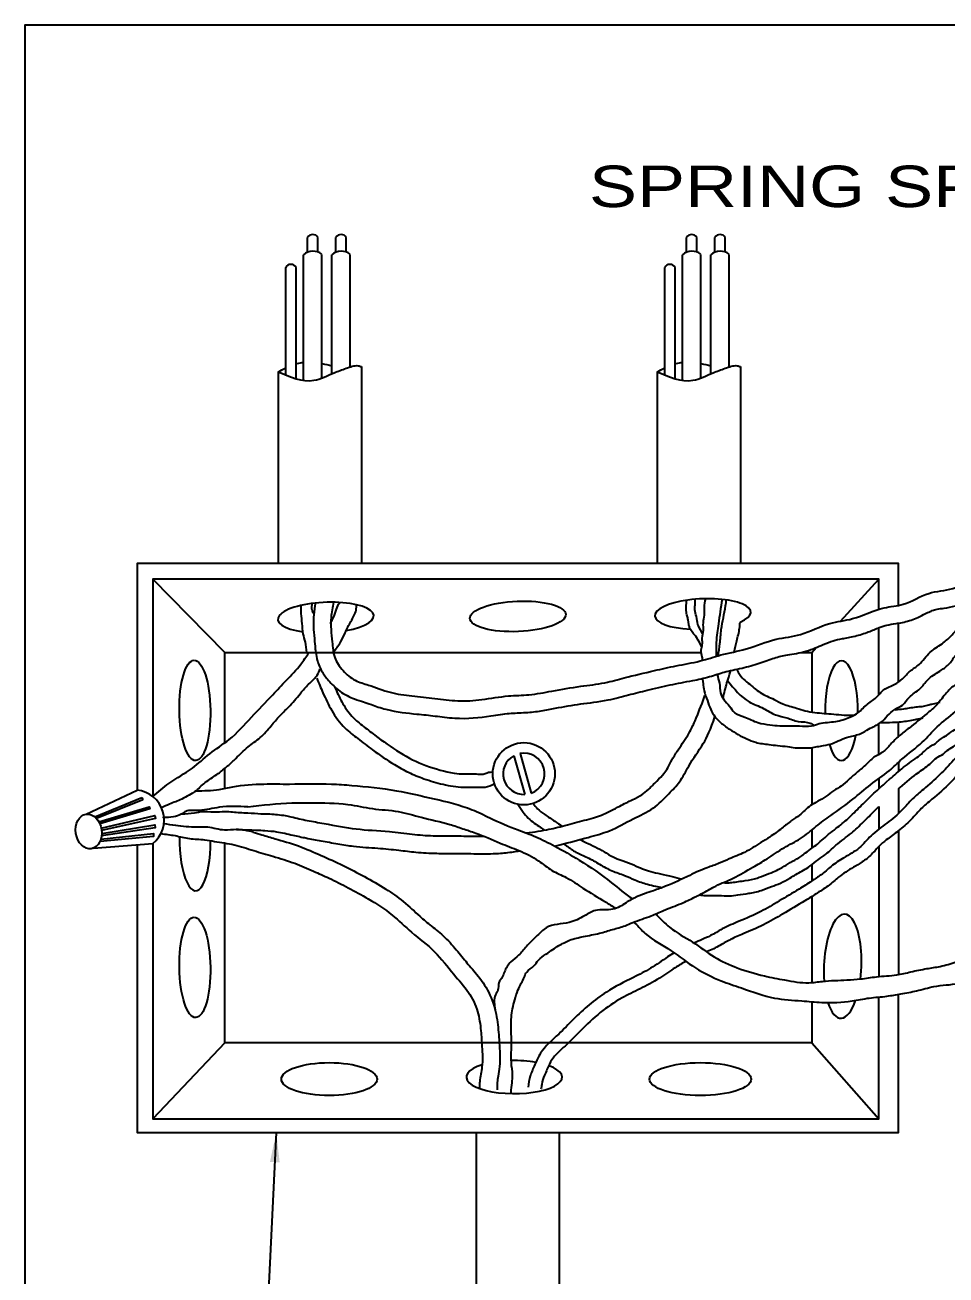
# Model space of a CAD drawing. Header units: millimetres. Extents: x -1414 to 2664, y 674 to 1517.
# Drawn here: x 1404.426 to 1405.982, y 792.761 to 794.871 of the extents above; entities that cross this region are included whole.
import ezdxf

# ---------------------------------------------------------------- set-up
doc = ezdxf.new("R2010")
doc.units = ezdxf.units.MM
doc.header["$LTSCALE"] = 0.01
doc.layers.add('02', color=2, linetype='CONTINUOUS')
doc.layers.add('2', color=2, linetype='CONTINUOUS')
doc.layers.add('1', color=1, linetype='CONTINUOUS', lineweight=5)
doc.layers.add('TEXTOSCHICOS', color=81, linetype='CONTINUOUS', lineweight=25)
doc.styles.add('r80-100', font='r80-100')
doc.dimstyles.get("Standard").update_dxf_attribs({"dimscale": 0.05, "dimtxt": 1.8, "dimasz": 1, "dimexe": 1, "dimexo": 1, "dimgap": 0.9, "dimtad": 0, "dimtoh": 1, "dimzin": 4, "dimdsep": 46, "dimcen": 0.09, "dimclrd": 2, "dimclre": 1, "dimclrt": 3, "dimadec": 0, "dimazin": 0, "dimtfac": 1, "dimtdec": 4, "dimtofl": 0, "dimtmove": 0, "dimatfit": 3, "dimfxl": 0.05, "dimtolj": 1, "dimtzin": 0, "dimarcsym": 0})

msp = doc.modelspace()

# ---------------------------------------------------------------- linework, layer by layer
at = {"layer": '02', "color": 3, "linetype": 'ByBlock'}
for p, q in [((1405.9016, 793.5109), (1405.9016, 793.2679)), ((1405.8685, 793.4844), (1405.8685, 793.2646)), ((1405.1885, 792.677), (1405.1885, 793.001)), ((1405.3291, 792.6685), (1405.3291, 793.001))]:
    msp.add_line(p, q, dxfattribs=at)
at = {"layer": '02'}
msp.add_lwpolyline([(1407.9652, 794.8712), (1404.4258, 794.8712), (1404.4258, 792.0551), (1407.9652, 792.0551)], close=True, dxfattribs=at)
at = {"layer": '02', "color": 3, "linetype": 'ByBlock'}
for points in [[(1405.9016, 793.8913), (1405.9016, 793.9619), (1404.6154, 793.9619), (1404.6154, 793.5793)], [(1405.8685, 793.8849), (1405.8685, 793.9354), (1404.6418, 793.9354), (1404.6418, 793.5685)], [(1404.6418, 793.4893), (1404.6418, 793.0242), (1405.8685, 793.0242), (1405.8685, 793.23)], [(1404.6154, 793.4872), (1404.6154, 793.001), (1405.9016, 793.001), (1405.9016, 793.2349)]]:
    msp.add_lwpolyline(points, dxfattribs=at)
at = {"layer": '2', "color": 1, "linetype": 'ByBlock'}
for p, q in [((1404.9031, 794.4875), (1404.9031, 794.5126)), ((1404.9206, 794.4878), (1404.9206, 794.5126)), ((1404.9511, 794.4875), (1404.9511, 794.5126)), ((1404.9686, 794.4878), (1404.9686, 794.5126)), ((1405.5434, 794.4875), (1405.5434, 794.5126)), ((1405.5609, 794.4878), (1405.5609, 794.5126)), ((1405.5914, 794.4875), (1405.5914, 794.5126)), ((1405.6089, 794.4878), (1405.6089, 794.5126)), ((1404.8663, 794.2804), (1404.8663, 794.462)), ((1404.8838, 794.274), (1404.8838, 794.462)), ((1405.5066, 794.2804), (1405.5066, 794.462)), ((1405.5241, 794.274), (1405.5241, 794.462))]:
    msp.add_line(p, q, dxfattribs=at)
at = {"layer": '2', "color": 7, "lineweight": -3}
for p, q in [((1404.8963, 794.2712), (1404.8963, 794.4832)), ((1404.9274, 794.2752), (1404.9274, 794.484)), ((1405.5366, 794.2712), (1405.5366, 794.4832)), ((1405.5677, 794.2752), (1405.5677, 794.484))]:
    msp.add_line(p, q, dxfattribs=at)
at = {"layer": '2', "color": 2, "linetype": 'ByBlock'}
for p, q in [((1404.9443, 794.2825), (1404.9443, 794.4832)), ((1404.9754, 794.294), (1404.9754, 794.484)), ((1405.5846, 794.2825), (1405.5846, 794.4832)), ((1405.6157, 794.294), (1405.6157, 794.484)), ((1404.9942, 794.2944), (1404.9942, 793.9619)), ((1405.6344, 794.2944), (1405.6344, 793.9619)), ((1404.8535, 794.2859), (1404.8535, 793.9619)), ((1405.4938, 794.2859), (1405.4938, 793.9619))]:
    msp.add_line(p, q, dxfattribs=at)
at = {"layer": '2', "color": 1, "lineweight": -3}
for p, q in [((1404.7637, 793.8119), (1404.6418, 793.9354)), ((1405.8035, 793.8646), (1405.8685, 793.9354)), ((1405.7551, 793.8119), (1405.763, 793.8205)), ((1404.544, 793.534), (1404.6232, 793.5668)), ((1404.625, 793.5627), (1404.5469, 793.5312)), ((1404.6232, 793.5668), (1404.625, 793.5627)), ((1404.7637, 793.1529), (1404.6418, 793.0242)), ((1405.7551, 793.1529), (1405.8685, 793.0242))]:
    msp.add_line(p, q, dxfattribs=at)
at = {"layer": '2', "color": 2, "lineweight": -3}
for p, q in [((1405.2514, 793.6375), (1405.27, 793.572)), ((1405.2621, 793.6413), (1405.2811, 793.5743)), ((1405.9016, 793.6264), (1405.9016, 793.6107)), ((1405.8685, 793.5988), (1405.8685, 793.5817)), ((1404.5291, 793.5387), (1404.6154, 793.5793)), ((1405.9016, 793.5814), (1405.9016, 793.54)), ((1405.8685, 793.5516), (1405.8685, 793.5137)), ((1404.5415, 793.4814), (1404.6418, 793.4893))]:
    msp.add_line(p, q, dxfattribs=at)
for points in [[(1405.8685, 793.7407), (1405.8685, 793.8536)], [(1405.9016, 793.7619), (1405.9016, 793.8613)], [(1405.8685, 793.6397), (1405.8685, 793.6914)], [(1405.9016, 793.6701), (1405.9016, 793.6953)]]:
    msp.add_lwpolyline(points, dxfattribs=at)
at = {"layer": '2', "color": 1, "lineweight": -3}
for points in [[(1404.7637, 793.6594), (1404.7637, 793.8119), (1405.5679, 793.8119)], [(1405.7366, 793.8119), (1405.7551, 793.8119), (1405.7551, 793.7112)], [(1405.7551, 793.651), (1405.7551, 793.5539)], [(1404.7637, 793.5824), (1404.7637, 793.6164)], [(1404.5507, 793.5258), (1404.6357, 793.5514), (1404.637, 793.5477), (1404.5524, 793.5224)], [(1404.5547, 793.5152), (1404.6451, 793.5366), (1404.6461, 793.5316), (1404.5553, 793.5114)], [(1404.5556, 793.5061), (1404.6454, 793.5209), (1404.6457, 793.5158), (1404.5553, 793.5023)], [(1405.7551, 793.5121), (1405.7551, 793.4813)], [(1404.5541, 793.4968), (1404.6427, 793.5064), (1404.6427, 793.5011), (1404.5526, 793.4927), (1404.5526, 793.4927), (1404.5526, 793.4927)], [(1405.7551, 793.2221), (1405.7551, 793.1529), (1404.7637, 793.1529), (1404.7637, 793.49)], [(1405.7551, 793.4535), (1405.7551, 793.426)], [(1405.7551, 793.3997), (1405.7551, 793.2545)]]:
    msp.add_lwpolyline(points, dxfattribs=at)
at = {"layer": '2', "color": 2, "lineweight": -3}
msp.add_circle((1405.2686, 793.607), 0.0525, dxfattribs=at)
at = {"layer": '2', "color": 1, "linetype": 'ByBlock'}
for centre in [(1404.9119, 794.5073), (1404.9599, 794.5073), (1405.5521, 794.5073), (1405.6001, 794.5073), (1404.875, 794.4568), (1405.5153, 794.4568)]:
    msp.add_arc(centre, 0.0102, 31.0164, 148.9836, dxfattribs=at)
at = {"layer": '2', "color": 7, "lineweight": -3}
for centre in [(1404.9123, 794.4651), (1405.5526, 794.4651)]:
    msp.add_arc(centre, 0.0242, 51.4499, 131.3282, dxfattribs=at)
at = {"layer": '2', "color": 2, "linetype": 'ByBlock'}
for centre in [(1404.9603, 794.4651), (1405.6006, 794.4651)]:
    msp.add_arc(centre, 0.0242, 51.4499, 131.3282, dxfattribs=at)
at = {"layer": '2', "color": 2, "lineweight": -3}
for centre, radius, start, end in [((1405.2686, 793.607), 0.035, 119.3181, 272.3236), ((1405.2686, 793.607), 0.035, 290.9196, 100.722), ((1404.6102, 793.5289), 0.0507, 308.5785, 84.1805)]:
    msp.add_arc(centre, radius, start, end, dxfattribs=at)
at = {"layer": '2', "color": 9, "lineweight": -3}
for centre, major_axis, ratio, start_param, end_param in [((1404.934, 793.8707), (0.081, 0.0033), 0.316528, 5.139866, 10.485897), ((1405.5709, 793.8767), (0.081, 0.0033), 0.316528, 5.590234, 10.720243), ((1405.8052, 793.7135), (0, 0.0843), 0.328878, 4.668979, 7.910114), ((1405.8052, 793.7135), (0, 0.0843), 0.328878, 2.311078, 4.198945), ((1404.7129, 793.4942), (-0.0013, 0.0847), 0.309973, 1.485298, 4.706181), ((1405.8072, 793.2821), (0.0035, 0.0879), 0.359958, 4.477625, 8.160985), ((1405.8072, 793.2821), (0.0035, 0.0879), 0.359958, 2.357878, 4.011145), ((1405.2523, 793.0948), (-0.0808, 0), 0.344828, 5.445267, 10.187934), ((1405.2523, 793.0948), (-0.0808, 0), 0.344828, 10.525547, 11.057726)]:
    msp.add_ellipse(centre, major_axis=major_axis, ratio=ratio, start_param=start_param, end_param=end_param, dxfattribs=at)
for centre, major_axis, ratio in [((1405.2585, 793.8727), (0.081, 0.0033), 0.316528), ((1404.7129, 793.7139), (-0.0013, 0.0847), 0.309973), ((1404.7129, 793.28), (-0.0013, 0.0847), 0.309973), ((1404.9398, 793.0914), (-0.0808, 0), 0.344828), ((1405.5669, 793.0914), (-0.0858, 0), 0.324811)]:
    msp.add_ellipse(centre, major_axis=major_axis, ratio=ratio, dxfattribs=at)
at = {"layer": '2', "color": 2, "lineweight": -3}
msp.add_ellipse((1404.5335, 793.5096), major_axis=(0.0044, -0.0291), ratio=0.743063, dxfattribs=at)
at = {"layer": '2', "color": 2, "linetype": 'ByBlock'}
for points, knots in [([(1404.8535, 794.2859), (1404.8738, 794.277), (1404.906, 794.2627), (1404.9435, 794.2831), (1404.9677, 794.2912), (1404.9843, 794.2975), (1404.9924, 794.2951), (1404.9942, 794.2944)], [0, 0, 0, 0, 0.0884825, 0.1408108, 0.1718142, 0.2015473, 0.2100701, 0.2100701, 0.2100701, 0.2100701]), ([(1404.8838, 794.2992), (1404.8845, 794.2994), (1404.8886, 794.3005), (1404.8928, 794.3012), (1404.8963, 794.3015)], [0.04707025, 0.04707025, 0.04707025, 0.04707025, 0.05017838, 0.06591355, 0.06591355, 0.06591355, 0.06591355]), ([(1405.4938, 794.2859), (1405.5141, 794.277), (1405.5463, 794.2627), (1405.5838, 794.2831), (1405.608, 794.2912), (1405.6246, 794.2975), (1405.6327, 794.2951), (1405.6344, 794.2944)], [0, 0, 0, 0, 0.0884825, 0.1408108, 0.1718142, 0.2015473, 0.2100701, 0.2100701, 0.2100701, 0.2100701]), ([(1405.5241, 794.2992), (1405.5248, 794.2994), (1405.5289, 794.3005), (1405.5331, 794.3012), (1405.5366, 794.3015)], [0.04707025, 0.04707025, 0.04707025, 0.04707025, 0.05017838, 0.06591355, 0.06591355, 0.06591355, 0.06591355])]:
    msp.add_open_spline(points, degree=3, knots=knots, dxfattribs=at)
for points in [[(1404.8535, 794.2859), (1404.8578, 794.2881), (1404.862, 794.2904), (1404.8663, 794.2924)], [(1404.9274, 794.2996), (1404.933, 794.2986), (1404.9386, 794.2972), (1404.9443, 794.2958)], [(1405.4938, 794.2859), (1405.4981, 794.2881), (1405.5023, 794.2904), (1405.5066, 794.2924)], [(1405.5677, 794.2996), (1405.5733, 794.2986), (1405.5789, 794.2972), (1405.5846, 794.2958)]]:
    msp.add_open_spline(points, degree=3, dxfattribs=at)
at = {"layer": '2', "color": 7, "lineweight": -3}
for points, knots in [([(1404.947, 793.8965), (1404.9453, 793.888), (1404.9423, 793.8727), (1404.9425, 793.8502), (1404.9455, 793.828), (1404.9465, 793.8028), (1404.9624, 793.7805), (1404.9822, 793.7635), (1405.0111, 793.7558), (1405.0418, 793.743), (1405.0801, 793.738), (1405.1182, 793.7347), (1405.1575, 793.7288), (1405.1993, 793.7315), (1405.2389, 793.7393), (1405.2788, 793.7394), (1405.3193, 793.7473), (1405.362, 793.7548), (1405.4033, 793.7592), (1405.4442, 793.7709), (1405.4844, 793.7799), (1405.5271, 793.7901), (1405.5652, 793.7957), (1405.6035, 793.8094), (1405.6477, 793.8166), (1405.6905, 793.8357), (1405.7404, 793.8399), (1405.7802, 793.8627), (1405.8303, 793.8671), (1405.8688, 793.8886), (1405.915, 793.8909), (1405.9496, 793.9155), (1405.9908, 793.9159), (1406.0221, 793.9331), (1406.0521, 793.9432), (1406.0783, 793.9565), (1406.1045, 793.9631), (1406.1241, 793.9787), (1406.1482, 793.9808), (1406.1705, 793.9958), (1406.1863, 794.0056), (1406.1963, 794.0117)], [0, 0, 0, 0, 0.026185, 0.04654, 0.066997, 0.09377, 0.120321, 0.14641, 0.170265, 0.208935, 0.246131, 0.285074, 0.324017, 0.364835, 0.410094, 0.444806, 0.484014, 0.533608, 0.574831, 0.608446, 0.660849, 0.698432, 0.740005, 0.776121, 0.820121, 0.873619, 0.915192, 0.96805, 1.007626, 1.063701, 1.096882, 1.143443, 1.185016, 1.216057, 1.248982, 1.280023, 1.303878, 1.32941, 1.352649, 1.373629, 1.408777, 1.408777, 1.408777, 1.408777]), ([(1404.9166, 793.8952), (1404.9155, 793.889), (1404.9143, 793.8823), (1404.9127, 793.8654), (1404.9129, 793.8554), (1404.9142, 793.8385), (1404.9151, 793.8321), (1404.9162, 793.8196), (1404.9166, 793.8113), (1404.9205, 793.7946), (1404.9235, 793.7871), (1404.9304, 793.7747), (1404.9344, 793.7694), (1404.9441, 793.7581), (1404.9501, 793.7521), (1404.965, 793.7409), (1404.9746, 793.7361), (1404.9883, 793.7312), (1404.9933, 793.7298), (1405.0017, 793.7271), (1405.0062, 793.7255), (1405.0184, 793.7211), (1405.0265, 793.7182), (1405.0544, 793.7109), (1405.0719, 793.7094), (1405.0986, 793.7067), (1405.1086, 793.7058), (1405.1289, 793.7032), (1405.1399, 793.7017), (1405.1728, 793.6996), (1405.1942, 793.7018), (1405.2242, 793.7063), (1405.2345, 793.708), (1405.2522, 793.7096), (1405.2614, 793.7098), (1405.2805, 793.7109), (1405.2896, 793.712), (1405.3063, 793.7146), (1405.3142, 793.7162), (1405.3363, 793.7203), (1405.3506, 793.7228), (1405.379, 793.7269), (1405.3942, 793.7283), (1405.4232, 793.7342), (1405.4347, 793.7374), (1405.4556, 793.7429), (1405.4663, 793.7455), (1405.4899, 793.751), (1405.5031, 793.7541), (1405.5282, 793.7597), (1405.5401, 793.7618), (1405.563, 793.7661), (1405.573, 793.7684), (1405.5913, 793.7737), (1405.5995, 793.7764), (1405.6162, 793.7811), (1405.6261, 793.783), (1405.6467, 793.7877), (1405.6572, 793.7907), (1405.6755, 793.797), (1405.6838, 793.8), (1405.6992, 793.8048), (1405.7058, 793.8063), (1405.7235, 793.8093), (1405.734, 793.8108), (1405.7564, 793.8174), (1405.7659, 793.8216), (1405.7804, 793.8278), (1405.786, 793.83), (1405.7957, 793.833), (1405.8006, 793.8341), (1405.8131, 793.8363), (1405.8202, 793.8375), (1405.8359, 793.8413), (1405.8437, 793.8439), (1405.8571, 793.849), (1405.8631, 793.8516), (1405.8735, 793.8555), (1405.8779, 793.8569), (1405.8862, 793.859), (1405.891, 793.8597), (1405.9038, 793.8616), (1405.9118, 793.8629), (1405.9283, 793.8682), (1405.9352, 793.8715), (1405.9482, 793.8779), (1405.954, 793.8808), (1405.9614, 793.8835), (1405.9637, 793.8841), (1405.9704, 793.8855), (1405.9744, 793.8861), (1405.9845, 793.8876), (1405.9909, 793.8885), (1406.0048, 793.8922), (1406.0117, 793.8948), (1406.0229, 793.8998), (1406.0277, 793.9022), (1406.0371, 793.9065), (1406.0422, 793.9085), (1406.0541, 793.913), (1406.0609, 793.9156), (1406.0739, 793.9213), (1406.0796, 793.924), (1406.0889, 793.9279), (1406.0923, 793.9291), (1406.1017, 793.9321), (1406.1068, 793.9338), (1406.1172, 793.9382), (1406.1218, 793.9408), (1406.1287, 793.9449), (1406.1313, 793.9466), (1406.1357, 793.949), (1406.1361, 793.9492), (1406.1414, 793.9506), (1406.1458, 793.9514), (1406.1561, 793.9542), (1406.1616, 793.9562), (1406.1704, 793.9605), (1406.1741, 793.9628), (1406.1827, 793.9682), (1406.1867, 793.9709), (1406.1956, 793.9766), (1406.2001, 793.9794), (1406.2058, 793.9829), (1406.207, 793.9837), (1406.2082, 793.9844)], [0.047118, 0.047118, 0.047118, 0.047118, 0.166018, 0.166018, 0.326471, 0.326471, 0.463921, 0.463921, 0.601371, 0.601371, 0.696123, 0.696123, 0.790875, 0.790875, 0.923345, 0.923345, 1.055816, 1.055816, 1.157074, 1.157074, 1.258333, 1.258333, 1.417386, 1.417386, 1.745673, 1.745673, 1.959152, 1.959152, 2.172631, 2.172631, 2.544362, 2.544362, 2.768859, 2.768859, 2.964551, 2.964551, 3.122798, 3.122798, 3.281045, 3.281045, 3.584718, 3.584718, 3.888606, 3.888606, 4.116725, 4.116725, 4.344844, 4.344844, 4.614902, 4.614902, 4.88496, 4.88496, 5.062663, 5.062663, 5.240366, 5.240366, 5.460556, 5.460556, 5.644941, 5.644941, 5.829327, 5.829327, 6.017205, 6.017205, 6.205083, 6.205083, 6.392961, 6.392961, 6.533148, 6.533148, 6.668499, 6.668499, 6.803849, 6.803849, 6.936726, 6.936726, 7.069602, 7.069602, 7.187712, 7.187712, 7.313093, 7.313093, 7.438475, 7.438475, 7.563856, 7.563856, 7.714559, 7.714559, 7.805393, 7.805393, 7.896227, 7.896227, 8.006422, 8.006422, 8.113145, 8.113145, 8.219869, 8.219869, 8.351063, 8.351063, 8.482257, 8.482257, 8.613451, 8.613451, 8.721917, 8.721917, 8.811747, 8.811747, 8.882519, 8.882519, 8.953291, 8.953291, 9.041775, 9.041775, 9.130258, 9.130258, 9.196653, 9.196653, 9.263047, 9.263047, 9.37327, 9.37327, 9.483493, 9.483493, 9.511562, 9.511562, 9.511562, 9.511562]), ([(1405.5703, 793.7679), (1405.5706, 793.7653), (1405.5717, 793.7583), (1405.5727, 793.7454), (1405.5788, 793.7311), (1405.5848, 793.7116), (1405.598, 793.6946), (1405.6154, 793.6825), (1405.6302, 793.673), (1405.6451, 793.6656), (1405.6622, 793.6587), (1405.68, 793.6569), (1405.6979, 793.6544), (1405.7128, 793.6533), (1405.7274, 793.6502), (1405.7411, 793.6513), (1405.7536, 793.6501), (1405.7645, 793.6531), (1405.7764, 793.6546), (1405.7897, 793.6577), (1405.8033, 793.6642), (1405.8191, 793.6706), (1405.8368, 793.6728), (1405.853, 793.6845), (1405.8704, 793.6906), (1405.8826, 793.7051), (1405.8942, 793.7162), (1405.9102, 793.722), (1405.9196, 793.7391), (1405.9384, 793.7484), (1405.9511, 793.7682), (1405.9695, 793.7791), (1405.9872, 793.7905), (1405.9962, 793.8055), (1406.0067, 793.8178), (1406.0178, 793.829), (1406.0322, 793.8405), (1406.046, 793.8539), (1406.0614, 793.865), (1406.0759, 793.8751), (1406.0891, 793.8854), (1406.1029, 793.895), (1406.1151, 793.9038), (1406.1272, 793.9123), (1406.1405, 793.9188), (1406.1529, 793.9285), (1406.165, 793.937), (1406.1765, 793.9449), (1406.1863, 793.9505), (1406.2081, 793.9634), (1406.1835, 793.9475), (1406.1758, 793.9376), (1406.1655, 793.9294), (1406.1602, 793.9181), (1406.1517, 793.9068), (1406.1433, 793.8917), (1406.1266, 793.8848), (1406.12, 793.869), (1406.1054, 793.8598), (1406.092, 793.8467), (1406.0784, 793.8357), (1406.066, 793.8233), (1406.0564, 793.8115), (1406.046, 793.8007), (1406.0342, 793.7923), (1406.022, 793.7792), (1406.0092, 793.7645), (1405.9925, 793.7546), (1405.9785, 793.7398), (1405.9663, 793.722), (1405.9442, 793.7044), (1405.9243, 793.6874), (1405.9025, 793.6717), (1405.8884, 793.6574), (1405.8769, 793.643), (1405.86, 793.6363), (1405.8476, 793.6228), (1405.8325, 793.6103), (1405.8182, 793.598), (1405.8058, 793.5859), (1405.7916, 793.579), (1405.7748, 793.5641), (1405.7517, 793.5551), (1405.7378, 793.5384), (1405.7193, 793.5273), (1405.7035, 793.514), (1405.6863, 793.5013), (1405.6648, 793.4885), (1405.6432, 793.4738), (1405.6183, 793.4649), (1405.5979, 793.4549), (1405.5749, 793.4477), (1405.545, 793.4338), (1405.5154, 793.4193), (1405.4846, 793.4084), (1405.4614, 793.401), (1405.4397, 793.3886), (1405.4186, 793.374), (1405.3914, 793.3804), (1405.369, 793.3651), (1405.3423, 793.3525), (1405.3101, 793.3536), (1405.2899, 793.3318), (1405.2737, 793.3175), (1405.2612, 793.3003), (1405.2454, 793.2896), (1405.2363, 793.2761), (1405.2328, 793.2629), (1405.2244, 793.2542), (1405.2265, 793.2424), (1405.2169, 793.2291), (1405.2187, 793.2172), (1405.2201, 793.2081)], [0.918909, 0.918909, 0.918909, 0.918909, 0.972683, 1.061255, 1.1801, 1.287138, 1.475118, 1.600488, 1.718776, 1.830935, 1.938088, 2.090679, 2.191805, 2.305389, 2.394082, 2.494429, 2.582233, 2.646188, 2.722484, 2.825911, 2.921418, 3.028571, 3.171573, 3.272667, 3.429784, 3.536143, 3.651718, 3.752811, 3.868361, 4.028906, 4.162137, 4.332662, 4.458033, 4.583353, 4.681238, 4.787597, 4.903172, 5.05412, 5.17949, 5.287341, 5.412711, 5.520562, 5.628413, 5.718825, 5.819918, 5.927769, 6.03562, 6.126032, 6.199145, 6.302657, 6.430455, 6.519086, 6.607719, 6.680783, 6.771146, 6.896466, 7.021836, 7.112199, 7.227774, 7.36103, 7.494287, 7.582919, 7.71615, 7.804783, 7.885055, 8.009141, 8.168679, 8.27653, 8.400615, 8.578739, 8.711995, 8.970439, 9.113379, 9.255191, 9.379276, 9.480369, 9.613626, 9.746882, 9.880138, 9.995713, 10.096806, 10.197899, 10.400085, 10.583173, 10.691024, 10.833964, 11.004489, 11.122776, 11.342114, 11.533128, 11.656637, 11.80343, 12.022442, 12.325493, 12.472286, 12.68659, 12.81569, 12.983929, 13.185015, 13.325215, 13.516228, 13.786983, 13.920239, 14.097504, 14.230735, 14.34631, 14.481854, 14.54932, 14.622384, 14.710956, 14.766988, 14.941414, 14.941414, 14.941414, 14.941414]), ([(1405.5954, 793.7751), (1405.5954, 793.775), (1405.5959, 793.7699), (1405.6006, 793.7598), (1405.5992, 793.7445), (1405.6065, 793.7313), (1405.6162, 793.7217), (1405.6247, 793.7076), (1405.6441, 793.7029), (1405.6624, 793.6923), (1405.6831, 793.69), (1405.7009, 793.6874), (1405.7177, 793.6879), (1405.7355, 793.6883), (1405.7527, 793.6861), (1405.7721, 793.6941), (1405.7948, 793.6936), (1405.8156, 793.7008), (1405.8341, 793.709), (1405.8462, 793.7238), (1405.8642, 793.7342), (1405.8763, 793.7512), (1405.8946, 793.7565), (1405.9095, 793.7674), (1405.9206, 793.7813), (1405.9397, 793.792), (1405.9526, 793.813), (1405.9741, 793.8249), (1405.9912, 793.8401), (1406.0053, 793.8573), (1406.0274, 793.8683), (1406.0398, 793.8868), (1406.0578, 793.8961), (1406.0674, 793.9107), (1406.0783, 793.9203), (1406.0844, 793.9265), (1406.0862, 793.9283)], [0.859332, 0.859332, 0.859332, 0.859332, 0.860934, 0.964231, 1.077657, 1.161706, 1.259591, 1.357476, 1.480986, 1.644016, 1.784249, 1.897832, 2.010723, 2.123614, 2.261592, 2.3529, 2.542711, 2.713299, 2.797419, 2.948367, 3.091308, 3.215393, 3.355593, 3.463444, 3.587529, 3.7129, 3.899226, 4.069751, 4.203007, 4.362545, 4.515586, 4.692851, 4.800702, 4.916251, 5.040337, 5.093516, 5.093516, 5.093516, 5.093516]), ([(1405.5753, 793.9028), (1405.5743, 793.8978), (1405.5725, 793.8885), (1405.574, 793.8746), (1405.5704, 793.8619), (1405.5723, 793.8487), (1405.5685, 793.8366), (1405.5706, 793.8252), (1405.5663, 793.8149), (1405.5697, 793.8061), (1405.5699, 793.8003), (1405.5698, 793.7982)], [0, 0, 0, 0, 0.1035656, 0.191245, 0.2798167, 0.367496, 0.4560681, 0.5312215, 0.5950933, 0.6712866, 0.7131307, 0.7131307, 0.7131307, 0.7131307]), ([(1405.6035, 793.9012), (1405.6013, 793.8874), (1405.5982, 793.8688), (1405.5954, 793.8445), (1405.593, 793.8285), (1405.5937, 793.8152), (1405.5935, 793.8075), (1405.5935, 793.8054)], [0, 0, 0, 0, 0.2825824, 0.3835694, 0.4969954, 0.609726, 0.6534298, 0.6534298, 0.6534298, 0.6534298]), ([(1405.2469, 793.068), (1405.248, 793.0812), (1405.2512, 793.0967), (1405.2465, 793.1198), (1405.2477, 793.1413), (1405.2477, 793.1669), (1405.2461, 793.1899), (1405.2496, 793.2106), (1405.2529, 793.2259), (1405.2579, 793.2404), (1405.2638, 793.2528), (1405.2694, 793.2626), (1405.2731, 793.2749), (1405.2859, 793.2806), (1405.2931, 793.2941), (1405.3057, 793.3017), (1405.3168, 793.3101), (1405.3299, 793.3185), (1405.3467, 793.3273), (1405.3704, 793.3325), (1405.395, 793.3369), (1405.4181, 793.3442), (1405.4374, 793.3489), (1405.4583, 793.3588), (1405.4809, 793.3652), (1405.5074, 793.3779), (1405.5322, 793.3864), (1405.5545, 793.3973), (1405.574, 793.4067), (1405.5952, 793.4196), (1405.6246, 793.4306), (1405.6525, 793.4478), (1405.6817, 793.4639), (1405.7067, 793.4829), (1405.7374, 793.4963), (1405.7614, 793.518), (1405.7911, 793.5396), (1405.823, 793.5619), (1405.854, 793.5892), (1405.8838, 793.609), (1405.9106, 793.6357), (1405.9408, 793.6569), (1405.9666, 793.6884), (1405.9959, 793.7082), (1406.0207, 793.7374), (1406.0466, 793.764), (1406.0755, 793.7896), (1406.0951, 793.8156), (1406.1209, 793.8324), (1406.1362, 793.8558), (1406.1535, 793.8682), (1406.1603, 793.8766), (1406.1663, 793.8854)], [0, 0, 0, 0, 0.181479, 0.319524, 0.471038, 0.617818, 0.840355, 0.936114, 1.042944, 1.158263, 1.247245, 1.321378, 1.389188, 1.496937, 1.581284, 1.68935, 1.787969, 1.866852, 2.004645, 2.171395, 2.355513, 2.513113, 2.661606, 2.759335, 2.981293, 3.136286, 3.355487, 3.512421, 3.639614, 3.796607, 4.01513, 4.273617, 4.460586, 4.693258, 4.909642, 5.132426, 5.345687, 5.65754, 5.920281, 6.18473, 6.382674, 6.685438, 6.930036, 7.202464, 7.396894, 7.704674, 7.955981, 8.18067, 8.359054, 8.57388, 8.734849, 8.789316, 8.789316, 8.789316, 8.789316])]:
    msp.add_open_spline(points, degree=3, knots=knots, dxfattribs=at)
at = {"layer": '2', "color": 1, "lineweight": -3}
for points, knots in [([(1404.9021, 793.8119), (1404.9014, 793.8177), (1404.9003, 793.8284), (1404.895, 793.8442), (1404.8947, 793.8605), (1404.892, 793.8764), (1404.8924, 793.8866), (1404.8925, 793.8912)], [0, 0, 0, 0, 0.1192649, 0.216819, 0.3357016, 0.4487008, 0.5428831, 0.5428831, 0.5428831, 0.5428831]), ([(1404.9139, 793.8774), (1404.9125, 793.8793), (1404.9099, 793.8838), (1404.9106, 793.89), (1404.911, 793.8937), (1404.9111, 793.8945)], [0.0148899, 0.0148899, 0.0148899, 0.0148899, 0.060916, 0.1200614, 0.1356034, 0.1356034, 0.1356034, 0.1356034]), ([(1405.5689, 793.8219), (1405.5605, 793.8396), (1405.556, 793.8425), (1405.5505, 793.8493), (1405.5493, 793.8523), (1405.548, 793.856), (1405.5476, 793.8578), (1405.5466, 793.8625), (1405.5463, 793.8652), (1405.5457, 793.8694), (1405.5453, 793.8708), (1405.5439, 793.8759), (1405.5432, 793.8788), (1405.5424, 793.8875), (1405.543, 793.8916), (1405.5435, 793.8964), (1405.5436, 793.8979), (1405.5435, 793.8998)], [0, 0, 0, 0, 0.0346946, 0.0346946, 0.0586814, 0.0586814, 0.0826682, 0.0826682, 0.1306418, 0.1306418, 0.1863395, 0.1863395, 0.2294649, 0.2294649, 0.2921212, 0.2921212, 0.3402297, 0.3402297, 0.3402297, 0.3402297]), ([(1405.5706, 793.8438), (1405.5649, 793.8539), (1405.5613, 793.8603), (1405.5609, 793.8718), (1405.5565, 793.8836), (1405.5584, 793.8935), (1405.5583, 793.8995), (1405.5583, 793.9016)], [0.0025541, 0.0025541, 0.0025541, 0.0025541, 0.0580146, 0.1504315, 0.2301464, 0.3080782, 0.3509021, 0.3509021, 0.3509021, 0.3509021]), ([(1404.9186, 793.7683), (1404.9221, 793.76), (1404.9299, 793.7416), (1404.9437, 793.7122), (1404.9633, 793.6853), (1404.989, 793.6657), (1405.0163, 793.6446), (1405.0447, 793.6251), (1405.0737, 793.6087), (1405.1014, 793.5977), (1405.1322, 793.5883), (1405.1625, 793.5835), (1405.1863, 793.585), (1405.2043, 793.5832), (1405.2139, 793.5875), (1405.219, 793.5898)], [0, 0, 0, 0, 0.0270636, 0.0599908, 0.0973255, 0.1251931, 0.1565949, 0.2011344, 0.2282889, 0.2565703, 0.2900786, 0.3249159, 0.347527, 0.3618075, 0.3782886, 0.3782886, 0.3782886, 0.3782886]), ([(1405.6129, 793.7642), (1405.6238, 793.7505), (1405.6405, 793.7297), (1405.6728, 793.7188), (1405.6922, 793.7057), (1405.7132, 793.7022), (1405.7317, 793.6936), (1405.7488, 793.6951), (1405.7568, 793.6902), (1405.7589, 793.6889)], [0, 0, 0, 0, 0.0510149, 0.0776228, 0.1005198, 0.1200688, 0.1405522, 0.1611066, 0.1684303, 0.1684303, 0.1684303, 0.1684303]), ([(1405.6287, 793.7819), (1405.6313, 793.7773), (1405.6361, 793.7687), (1405.6512, 793.7577), (1405.6672, 793.7426), (1405.6887, 793.7343), (1405.7081, 793.7231), (1405.7265, 793.719), (1405.7442, 793.7129), (1405.7652, 793.7095), (1405.7872, 793.7083), (1405.8091, 793.7058), (1405.8203, 793.706), (1405.8257, 793.7062)], [0, 0, 0, 0, 0.0157677, 0.0292124, 0.0551779, 0.0812728, 0.097582, 0.1220389, 0.1372712, 0.1535845, 0.185818, 0.2033884, 0.2194392, 0.2194392, 0.2194392, 0.2194392]), ([(1404.9489, 793.7536), (1404.9528, 793.7448), (1404.9568, 793.7363), (1404.9661, 793.7196), (1404.9717, 793.7114), (1404.9829, 793.6989), (1404.9885, 793.6941), (1405.0021, 793.6835), (1405.0096, 793.6777), (1405.0307, 793.6617), (1405.0446, 793.6518), (1405.0735, 793.6339), (1405.0875, 793.6268), (1405.1189, 793.6153), (1405.1352, 793.6105), (1405.1566, 793.6072), (1405.1622, 793.6067), (1405.1734, 793.6065), (1405.18, 793.6068), (1405.1919, 793.6065), (1405.1957, 793.6063), (1405.2001, 793.6062), (1405.2003, 793.6063), (1405.2033, 793.6072), (1405.2057, 793.6081), (1405.2091, 793.6097), (1405.2095, 793.6098), (1405.2162, 793.61)], [0.17371, 0.17371, 0.17371, 0.17371, 0.376817, 0.376817, 0.608978, 0.608978, 0.793672, 0.793672, 0.978365, 0.978365, 1.342545, 1.342545, 1.706725, 1.706725, 2.070905, 2.070905, 2.206292, 2.206292, 2.341679, 2.341679, 2.41228, 2.41228, 2.482881, 2.482881, 2.553482, 2.553482, 2.561954, 2.561954, 2.561954, 2.561954]), ([(1405.8959, 793.7152), (1405.9008, 793.7157), (1405.9088, 793.7164), (1405.9206, 793.718), (1405.9307, 793.7204), (1405.9412, 793.7203), (1405.9501, 793.7225), (1405.9586, 793.7251), (1405.9659, 793.7262), (1405.9705, 793.7276), (1405.9721, 793.7281)], [0, 0, 0, 0, 0.01469603, 0.02416216, 0.03571691, 0.04577983, 0.05536323, 0.06299459, 0.07257799, 0.07745064, 0.07745064, 0.07745064, 0.07745064]), ([(1405.8714, 793.6934), (1405.8781, 793.6935), (1405.8897, 793.6937), (1405.9093, 793.6948), (1405.9243, 793.6975), (1405.9364, 793.6999), (1405.9406, 793.7009), (1405.9426, 793.7013)], [0, 0, 0, 0, 0.02004977, 0.0348592, 0.05887562, 0.06570155, 0.07187249, 0.07187249, 0.07187249, 0.07187249]), ([(1405.9016, 793.5814), (1405.9024, 793.5821), (1405.9137, 793.592), (1405.9316, 793.6074), (1405.954, 793.6219), (1405.9655, 793.6346), (1405.9763, 793.639), (1405.9844, 793.6474), (1405.9955, 793.6532), (1406.0066, 793.6624), (1406.0195, 793.668), (1406.0279, 793.6751), (1406.0358, 793.6793), (1406.0432, 793.6852), (1406.0523, 793.6908), (1406.0577, 793.6994), (1406.0651, 793.7041), (1406.0694, 793.7097), (1406.0744, 793.7134), (1406.0766, 793.7157), (1406.0778, 793.717)], [5.05774, 5.05774, 5.05774, 5.05774, 5.0806, 5.362258, 5.536069, 5.620974, 5.705793, 5.767709, 5.854452, 5.956332, 6.060536, 6.136201, 6.178611, 6.241171, 6.329189, 6.39109, 6.442766, 6.50446, 6.532857, 6.568845, 6.568845, 6.568845, 6.568845]), ([(1406.043, 793.6847), (1406.0404, 793.6812), (1406.0354, 793.6742), (1406.0266, 793.662), (1406.0115, 793.6486), (1405.9934, 793.6284), (1405.9709, 793.6042), (1405.9469, 793.5832), (1405.9243, 793.5649), (1405.9063, 793.5432), (1405.8822, 793.5233), (1405.8553, 793.5048), (1405.836, 793.4795), (1405.81, 793.4665), (1405.7884, 793.4517), (1405.7719, 793.4365), (1405.753, 793.4248), (1405.7297, 793.4095), (1405.7007, 793.393), (1405.668, 793.3728), (1405.635, 793.359), (1405.606, 793.3468), (1405.5819, 793.3318), (1405.5653, 793.3252), (1405.556, 793.3212)], [0, 0, 0, 0, 0.089027, 0.174729, 0.305011, 0.497676, 0.724316, 0.9768, 1.144188, 1.314206, 1.547093, 1.77795, 1.973388, 2.182345, 2.35794, 2.506086, 2.636095, 2.807255, 3.07318, 3.31372, 3.58633, 3.797916, 3.953978, 4.159967, 4.159967, 4.159967, 4.159967]), ([(1405.6053, 793.4232), (1405.6076, 793.4231), (1405.6096, 793.423), (1405.6146, 793.4229), (1405.6168, 793.423), (1405.6233, 793.4238), (1405.6274, 793.4244), (1405.6353, 793.4255), (1405.6391, 793.426), (1405.65, 793.4278), (1405.6567, 793.4291), (1405.6671, 793.4324), (1405.6723, 793.4346), (1405.6839, 793.4391), (1405.6888, 793.4408), (1405.6964, 793.4442), (1405.7004, 793.4463), (1405.7092, 793.4515), (1405.7139, 793.4543), (1405.7235, 793.4599), (1405.7291, 793.4629), (1405.7359, 793.4667), (1405.7376, 793.4679), (1405.7428, 793.4719), (1405.7461, 793.4747), (1405.7536, 793.4803), (1405.757, 793.4826), (1405.7634, 793.4872), (1405.7661, 793.4894), (1405.7728, 793.4953), (1405.7764, 793.4986), (1405.7886, 793.5092), (1405.7968, 793.5152), (1405.811, 793.5265), (1405.8173, 793.5322), (1405.8306, 793.5451), (1405.8373, 793.5521), (1405.8582, 793.5726), (1405.8724, 793.5854), (1405.8942, 793.6044), (1405.902, 793.6112), (1405.9185, 793.6245), (1405.9281, 793.6311), (1405.9376, 793.6381), (1405.9398, 793.6399), (1405.9435, 793.6434), (1405.9462, 793.6464), (1405.9531, 793.6519), (1405.9562, 793.6539), (1405.9604, 793.6563), (1405.962, 793.6571), (1405.964, 793.6583), (1405.9638, 793.6581), (1405.966, 793.6601), (1405.9676, 793.6616), (1405.9757, 793.6681), (1405.9802, 793.6702), (1405.9851, 793.6735), (1405.9886, 793.6763), (1405.9967, 793.6815), (1406.0001, 793.6834), (1406.0051, 793.686), (1406.007, 793.687), (1406.0094, 793.6886), (1406.0112, 793.69), (1406.0162, 793.6935), (1406.0195, 793.6955), (1406.0214, 793.6967)], [2.638089, 2.638089, 2.638089, 2.638089, 2.683553, 2.683553, 2.763888, 2.763888, 2.844222, 2.844222, 2.924557, 2.924557, 3.085226, 3.085226, 3.209126, 3.209126, 3.318791, 3.318791, 3.428456, 3.428456, 3.538121, 3.538121, 3.647787, 3.647787, 3.72804, 3.72804, 3.808293, 3.808293, 3.888546, 3.888546, 3.986963, 3.986963, 4.085379, 4.085379, 4.282212, 4.282212, 4.479046, 4.479046, 4.675879, 4.675879, 5.054014, 5.054014, 5.258107, 5.258107, 5.462201, 5.462201, 5.536292, 5.536292, 5.607818, 5.607818, 5.646185, 5.646185, 5.684551, 5.684551, 5.72976, 5.72976, 5.767705, 5.767705, 5.856725, 5.856725, 5.945744, 5.945744, 6.002782, 6.002782, 6.05982, 6.05982, 6.1146, 6.1146, 6.16052, 6.16052, 6.16052, 6.16052]), ([(1406.061, 793.6718), (1406.0564, 793.6654), (1406.0524, 793.6592), (1406.0418, 793.6463), (1406.037, 793.6417), (1406.0293, 793.6344), (1406.0261, 793.6313), (1406.0193, 793.6241), (1406.0159, 793.6203), (1406.0052, 793.6086), (1405.9978, 793.6005), (1405.9797, 793.5824), (1405.9689, 793.5729), (1405.9513, 793.5583), (1405.9452, 793.5533), (1405.935, 793.5432), (1405.9294, 793.5364), (1405.9157, 793.5225), (1405.9084, 793.5163), (1405.8941, 793.505), (1405.887, 793.5), (1405.8764, 793.4918), (1405.8727, 793.4887), (1405.8653, 793.4811), (1405.8611, 793.4761), (1405.8513, 793.4663), (1405.8456, 793.4616), (1405.8351, 793.4546), (1405.8301, 793.4518), (1405.8158, 793.4436), (1405.8083, 793.4386), (1405.7953, 793.428), (1405.7892, 793.4224), (1405.775, 793.4122), (1405.7687, 793.4084), (1405.7564, 793.4005), (1405.75, 793.3964), (1405.7306, 793.3844), (1405.7182, 793.3774), (1405.6956, 793.3638), (1405.6847, 793.3574), (1405.662, 793.3463), (1405.6508, 793.3416), (1405.6321, 793.3338), (1405.6247, 793.3306), (1405.6122, 793.3243), (1405.6067, 793.321), (1405.5932, 793.3134), (1405.5855, 793.3097), (1405.5781, 793.3065), (1405.5777, 793.3064), (1405.5773, 793.3062)], [0, 0, 0, 0, 0.161602, 0.161602, 0.268721, 0.268721, 0.375839, 0.375839, 0.482958, 0.482958, 0.697195, 0.697195, 0.973779, 0.973779, 1.148809, 1.148809, 1.323839, 1.323839, 1.498868, 1.498868, 1.66851, 1.66851, 1.797419, 1.797419, 1.926328, 1.926328, 2.032399, 2.032399, 2.13847, 2.13847, 2.36942, 2.36942, 2.519789, 2.519789, 2.670157, 2.670157, 2.820526, 2.820526, 3.115988, 3.115988, 3.354383, 3.354383, 3.592777, 3.592777, 3.766566, 3.766566, 3.912703, 3.912703, 4.058839, 4.058839, 4.067313, 4.067313, 4.067313, 4.067313]), ([(1405.2586, 793.5555), (1405.2614, 793.551), (1405.2689, 793.539), (1405.282, 793.5259), (1405.2953, 793.5173), (1405.3012, 793.5134), (1405.3036, 793.5118)], [0, 0, 0, 0, 0.1068501, 0.2867926, 0.3705068, 0.4295234, 0.4295234, 0.4295234, 0.4295234]), ([(1405.2842, 793.5569), (1405.2866, 793.5535), (1405.2891, 793.5506), (1405.2955, 793.5442), (1405.2991, 793.5414), (1405.3092, 793.5346), (1405.3153, 793.5306), (1405.325, 793.524), (1405.329, 793.5212), (1405.333, 793.5185)], [0.0945401, 0.0945401, 0.0945401, 0.0945401, 0.1982553, 0.1982553, 0.3339771, 0.3339771, 0.4696988, 0.4696988, 0.5665584, 0.5665584, 0.5665584, 0.5665584]), ([(1405.5649, 793.4023), (1405.5684, 793.4019), (1405.5796, 793.4007), (1405.5965, 793.402), (1405.6148, 793.4001), (1405.6315, 793.4027), (1405.6495, 793.405), (1405.6687, 793.409), (1405.686, 793.4164), (1405.7028, 793.4222), (1405.7196, 793.4318), (1405.7349, 793.441), (1405.7506, 793.4493), (1405.7621, 793.4596), (1405.7791, 793.4705), (1405.7972, 793.4884), (1405.8208, 793.5051), (1405.8422, 793.5253), (1405.8572, 793.5407), (1405.8662, 793.5494), (1405.8685, 793.5516)], [2.371999, 2.371999, 2.371999, 2.371999, 2.443465, 2.599897, 2.716369, 2.815197, 2.940214, 3.085813, 3.212225, 3.321646, 3.445298, 3.60498, 3.684821, 3.804093, 3.916109, 4.093964, 4.319045, 4.501732, 4.691957, 4.756116, 4.756116, 4.756116, 4.756116]), ([(1405.3363, 793.4889), (1405.3379, 793.4877), (1405.3445, 793.4828), (1405.3568, 793.4733), (1405.3769, 793.4658), (1405.3966, 793.454), (1405.4169, 793.4423), (1405.438, 793.4365), (1405.4571, 793.427), (1405.4746, 793.4209), (1405.4903, 793.4172), (1405.4987, 793.4157), (1405.5025, 793.4149)], [0.700186, 0.700186, 0.700186, 0.700186, 0.738741, 0.868393, 1.01319, 1.171086, 1.33539, 1.486111, 1.61315, 1.767301, 1.860826, 1.940654, 1.940654, 1.940654, 1.940654]), ([(1405.364, 793.4961), (1405.3648, 793.4956), (1405.3655, 793.4951), (1405.3694, 793.4927), (1405.3728, 793.4912), (1405.3822, 793.487), (1405.3881, 793.4843), (1405.3984, 793.4788), (1405.4031, 793.476), (1405.4132, 793.47), (1405.4183, 793.4671), (1405.4272, 793.4629), (1405.4312, 793.4616), (1405.442, 793.4579), (1405.4488, 793.4554), (1405.4599, 793.4505), (1405.4644, 793.4484), (1405.4735, 793.4448), (1405.4782, 793.4432), (1405.4882, 793.4404), (1405.4933, 793.4393), (1405.5055, 793.4369), (1405.5131, 793.4351), (1405.5253, 793.4318), (1405.5304, 793.4304), (1405.5358, 793.4294), (1405.5358, 793.4293), (1405.5359, 793.4293)], [0.82878, 0.82878, 0.82878, 0.82878, 0.852121, 0.852121, 0.958219, 0.958219, 1.064316, 1.064316, 1.170414, 1.170414, 1.304154, 1.304154, 1.418977, 1.418977, 1.533799, 1.533799, 1.648622, 1.648622, 1.763444, 1.763444, 1.890015, 1.890015, 2.016586, 2.016586, 2.143158, 2.143158, 2.144391, 2.144391, 2.144391, 2.144391]), ([(1405.5226, 793.3047), (1405.5189, 793.3024), (1405.5054, 793.294), (1405.4838, 793.2781), (1405.4481, 793.2603), (1405.401, 793.2371), (1405.3604, 793.2015), (1405.3259, 793.1649), (1405.299, 793.1428), (1405.2873, 793.116), (1405.2787, 793.0973), (1405.2767, 793.084), (1405.2757, 793.0776)], [4.412143, 4.412143, 4.412143, 4.412143, 4.500984, 4.734971, 4.955646, 5.309952, 5.798463, 6.037019, 6.339927, 6.484939, 6.624619, 6.75686, 6.75686, 6.75686, 6.75686]), ([(1405.5424, 793.2904), (1405.5361, 793.287), (1405.5301, 793.2834), (1405.5159, 793.2742), (1405.5074, 793.268), (1405.4869, 793.255), (1405.4755, 793.2492), (1405.4543, 793.2387), (1405.4441, 793.2337), (1405.4213, 793.2211), (1405.4094, 793.2131), (1405.386, 793.1942), (1405.3749, 793.1838), (1405.3568, 793.1654), (1405.3492, 793.1576), (1405.3331, 793.1425), (1405.3258, 793.1361), (1405.3169, 793.1257), (1405.3146, 793.1221), (1405.3093, 793.1114), (1405.306, 793.104), (1405.3012, 793.0926), (1405.3, 793.0885), (1405.2984, 793.0799), (1405.298, 793.0772), (1405.2975, 793.0742)], [4.339178, 4.339178, 4.339178, 4.339178, 4.497249, 4.497249, 4.709633, 4.709633, 4.947334, 4.947334, 5.185034, 5.185034, 5.511981, 5.511981, 5.838927, 5.838927, 6.049735, 6.049735, 6.260543, 6.260543, 6.405764, 6.405764, 6.550985, 6.550985, 6.696206, 6.696206, 6.75686, 6.75686, 6.75686, 6.75686])]:
    msp.add_open_spline(points, degree=3, knots=knots, dxfattribs=at)
at = {"layer": '2', "color": 2, "lineweight": -3}
for points, knots in [([(1404.9415, 793.8607), (1404.943, 793.8633), (1404.9469, 793.87), (1404.9511, 793.881), (1404.9538, 793.8908), (1404.9568, 793.8952), (1404.9575, 793.8962)], [0, 0, 0, 0, 0.060916, 0.1564885, 0.2388851, 0.2643834, 0.2643834, 0.2643834, 0.2643834]), ([(1404.9467, 793.8119), (1404.951, 793.8175), (1404.9589, 793.8278), (1404.9673, 793.8463), (1404.9759, 793.8642), (1404.9856, 793.8794), (1404.9859, 793.8898), (1404.9861, 793.893)], [0, 0, 0, 0, 0.02128797, 0.0388686, 0.060356, 0.08146627, 0.09111255, 0.09111255, 0.09111255, 0.09111255]), ([(1405.5967, 793.8063), (1405.5979, 793.8131), (1405.6004, 793.8277), (1405.6015, 793.8494), (1405.6059, 793.8705), (1405.6087, 793.8872), (1405.6105, 793.8972), (1405.6111, 793.9005)], [0, 0, 0, 0, 0.1400778, 0.3011532, 0.4394972, 0.5778409, 0.6453683, 0.6453683, 0.6453683, 0.6453683]), ([(1405.6238, 793.8128), (1405.6251, 793.8191), (1405.6285, 793.8323), (1405.6329, 793.8489), (1405.6337, 793.8595), (1405.6339, 793.8628)], [0.5482018, 0.5482018, 0.5482018, 0.5482018, 0.6781427, 0.8259185, 0.894372, 0.894372, 0.894372, 0.894372]), ([(1404.6418, 793.5685), (1404.6506, 793.5762), (1404.6713, 793.5944), (1404.7073, 793.6131), (1404.7377, 793.6423), (1404.7754, 793.6657), (1404.8079, 793.7027), (1404.8405, 793.7355), (1404.8678, 793.7658), (1404.89, 793.7876), (1404.9008, 793.8045), (1404.905, 793.811)], [0, 0, 0, 0, 0.0351037, 0.0823912, 0.1203112, 0.1609513, 0.2145155, 0.2668747, 0.2997645, 0.336856, 0.359853, 0.359853, 0.359853, 0.359853]), ([(1404.715, 793.5782), (1404.7207, 793.5837), (1404.7321, 793.5947), (1404.7517, 793.6061), (1404.7678, 793.6197), (1404.7845, 793.6349), (1404.8013, 793.6526), (1404.8242, 793.6675), (1404.8408, 793.6867), (1404.8564, 793.7057), (1404.8756, 793.723), (1404.8908, 793.7428), (1404.9061, 793.7598), (1404.9193, 793.7709), (1404.9228, 793.7804), (1404.9241, 793.784)], [0, 0, 0, 0, 0.0235896, 0.0471946, 0.0678611, 0.0865135, 0.1148817, 0.1410131, 0.1677594, 0.1904993, 0.2148041, 0.2448748, 0.2651438, 0.2837938, 0.2950727, 0.2950727, 0.2950727, 0.2950727]), ([(1405.6052, 793.7341), (1405.6072, 793.743), (1405.6105, 793.7583), (1405.6162, 793.7736), (1405.6179, 793.7807), (1405.6181, 793.7813)], [0, 0, 0, 0, 0.1837676, 0.3181195, 0.331244, 0.331244, 0.331244, 0.331244]), ([(1405.2727, 793.507), (1405.2865, 793.5088), (1405.2999, 793.511), (1405.3201, 793.515), (1405.3313, 793.518), (1405.3529, 793.5237), (1405.3639, 793.5266), (1405.3852, 793.5323), (1405.3946, 793.5351), (1405.4113, 793.5421), (1405.4204, 793.547), (1405.4376, 793.5561), (1405.4453, 793.5598), (1405.4582, 793.5661), (1405.4637, 793.5689), (1405.472, 793.5742), (1405.4755, 793.5772), (1405.4838, 793.5849), (1405.4884, 793.5897), (1405.498, 793.5995), (1405.5021, 793.6038), (1405.5076, 793.6106), (1405.5094, 793.6133), (1405.5139, 793.621), (1405.5163, 793.6257), (1405.5224, 793.6365), (1405.526, 793.6424), (1405.5328, 793.6527), (1405.5361, 793.6574), (1405.5452, 793.671), (1405.5497, 793.6788), (1405.5571, 793.6938), (1405.5598, 793.6997), (1405.5746, 793.7392)], [3.167111, 3.167111, 3.167111, 3.167111, 3.44949, 3.44949, 3.678209, 3.678209, 3.906927, 3.906927, 4.135645, 4.135645, 4.364363, 4.364363, 4.515075, 4.515075, 4.665788, 4.665788, 4.803184, 4.803184, 4.94058, 4.94058, 5.077976, 5.077976, 5.188074, 5.188074, 5.298172, 5.298172, 5.41464, 5.41464, 5.531109, 5.531109, 5.764047, 5.764047, 5.901451, 5.901451, 5.901451, 5.901451]), ([(1405.3203, 793.4849), (1405.3234, 793.4856), (1405.3425, 793.4903), (1405.3735, 793.4986), (1405.4161, 793.51), (1405.4507, 793.5307), (1405.4878, 793.5463), (1405.5113, 793.5711), (1405.5336, 793.5934), (1405.5483, 793.6249), (1405.5721, 793.6556), (1405.5839, 793.6815), (1405.5915, 793.7037)], [3.47362, 3.47362, 3.47362, 3.47362, 3.539147, 3.872768, 4.126237, 4.430487, 4.687491, 4.93351, 5.115466, 5.325334, 5.631237, 5.901451, 5.901451, 5.901451, 5.901451]), ([(1404.715, 793.5782), (1404.7071, 793.5732), (1404.6928, 793.5642), (1404.6722, 793.5568), (1404.661, 793.5516), (1404.6565, 793.5495)], [0, 0, 0, 0, 0.02814597, 0.05048186, 0.06531846, 0.06531846, 0.06531846, 0.06531846]), ([(1404.715, 793.5782), (1404.7281, 793.5784), (1404.7489, 793.5786), (1404.7863, 793.588), (1404.8263, 793.5902), (1404.8819, 793.5892), (1404.9315, 793.591), (1404.9917, 793.5865), (1405.0501, 793.5804), (1405.1175, 793.5644), (1405.1715, 793.5522), (1405.2167, 793.5295), (1405.2524, 793.514), (1405.2902, 793.501), (1405.3243, 793.4829), (1405.3681, 793.4588), (1405.4116, 793.4282), (1405.4398, 793.404), (1405.4523, 793.3956)], [0, 0, 0, 0, 0.26384, 0.421668, 0.778983, 1.073049, 1.552842, 1.785513, 2.299989, 2.74316, 3.193814, 3.415358, 3.768892, 3.984425, 4.226613, 4.550316, 4.999907, 5.30445, 5.30445, 5.30445, 5.30445]), ([(1404.8025, 793.5509), (1404.7861, 793.5517), (1404.758, 793.5532), (1404.7253, 793.5436), (1404.6959, 793.5466), (1404.6868, 793.5327), (1404.6541, 793.5326), (1404.6607, 793.5333)], [0, 0, 0, 0, 0.0482283, 0.0829822, 0.1053888, 0.1245966, 0.1443316, 0.1443316, 0.1443316, 0.1443316]), ([(1404.8025, 793.5509), (1404.8272, 793.554), (1404.8624, 793.5585), (1404.9189, 793.5574), (1404.9647, 793.5586), (1405.0131, 793.5464), (1405.0554, 793.5454), (1405.0982, 793.5318), (1405.1353, 793.5249), (1405.1655, 793.514), (1405.1944, 793.5051), (1405.2252, 793.4908), (1405.2615, 793.4774), (1405.2915, 793.463), (1405.315, 793.4426), (1405.3427, 793.432), (1405.3709, 793.4111), (1405.3998, 793.3953), (1405.4181, 793.3835), (1405.4239, 793.3796)], [0, 0, 0, 0, 0.505741, 0.719332, 1.146828, 1.430443, 1.727999, 1.998948, 2.337634, 2.493482, 2.649329, 2.95133, 3.18171, 3.436567, 3.622877, 3.806519, 4.031412, 4.332835, 4.474753, 4.474753, 4.474753, 4.474753]), ([(1404.6903, 793.5391), (1404.6976, 793.5394), (1404.7095, 793.5398), (1404.7273, 793.5448), (1404.7447, 793.5413), (1404.7658, 793.5446), (1404.7851, 793.5412), (1404.8054, 793.5412), (1404.8221, 793.5394), (1404.8432, 793.5393), (1404.8569, 793.5376), (1404.8656, 793.5365)], [0, 0, 0, 0, 0.0220217, 0.0356743, 0.0544194, 0.0741236, 0.0991579, 0.1126071, 0.1347347, 0.149623, 0.1759415, 0.1759415, 0.1759415, 0.1759415]), ([(1404.8656, 793.5365), (1404.8689, 793.5358), (1404.8721, 793.5351), (1404.885, 793.5321), (1404.8936, 793.53), (1404.9119, 793.5264), (1404.9213, 793.5248), (1404.9503, 793.5194), (1404.9681, 793.5158), (1405.0025, 793.5119), (1405.0219, 793.5111), (1405.0545, 793.5081), (1405.0678, 793.5064), (1405.0921, 793.5036), (1405.1035, 793.5027), (1405.1272, 793.502), (1405.1396, 793.5022), (1405.1659, 793.502), (1405.1786, 793.5016), (1405.1945, 793.5014), (1405.1981, 793.5014), (1405.2016, 793.5014)], [0.329963, 0.329963, 0.329963, 0.329963, 0.390117, 0.390117, 0.588687, 0.588687, 0.787256, 0.787256, 1.172989, 1.172989, 1.558722, 1.558722, 1.816274, 1.816274, 2.073826, 2.073826, 2.331378, 2.331378, 2.58893, 2.58893, 2.665025, 2.665025, 2.665025, 2.665025]), ([(1404.8112, 793.5086), (1404.8018, 793.5107), (1404.7859, 793.5144), (1404.7599, 793.5097), (1404.7381, 793.5181), (1404.7102, 793.5157), (1404.6855, 793.5189), (1404.6671, 793.5214), (1404.6604, 793.5223)], [0, 0, 0, 0, 0.028768, 0.0484608, 0.0773995, 0.0960844, 0.1316098, 0.1518319, 0.1518319, 0.1518319, 0.1518319]), ([(1404.7833, 793.5127), (1404.8131, 793.5121), (1404.8312, 793.5112), (1404.854, 793.5093), (1404.8765, 793.5035), (1404.9016, 793.4982), (1404.9269, 793.4938), (1404.9536, 793.4886), (1404.9857, 793.4835), (1405.0202, 793.4817), (1405.0553, 793.4784), (1405.0882, 793.474), (1405.1194, 793.4723), (1405.1536, 793.4728), (1405.1885, 793.4717), (1405.222, 793.4718), (1405.2462, 793.4743), (1405.258, 793.4763), (1405.2613, 793.4769)], [0, 0, 0, 0, 0.141375, 0.267799, 0.461238, 0.613159, 0.787172, 0.984146, 1.166305, 1.44644, 1.686195, 1.881156, 2.120235, 2.32014, 2.576893, 2.829142, 3.001226, 3.070417, 3.070417, 3.070417, 3.070417]), ([(1404.8112, 793.5086), (1404.8163, 793.507), (1404.8211, 793.5054), (1404.8333, 793.5017), (1404.8407, 793.4995), (1404.8608, 793.4936), (1404.874, 793.4899), (1404.9013, 793.4802), (1404.9142, 793.4744), (1404.9382, 793.4638), (1404.9509, 793.4582), (1404.9756, 793.446), (1404.9876, 793.4398), (1405.0115, 793.4267), (1405.0234, 793.4199), (1405.0453, 793.4059), (1405.0552, 793.3991), (1405.0753, 793.3826), (1405.0844, 793.3739), (1405.0992, 793.3607), (1405.1055, 793.3556), (1405.1198, 793.3441), (1405.1275, 793.3379), (1405.1432, 793.3231), (1405.1505, 793.3146), (1405.1633, 793.2991), (1405.1688, 793.292), (1405.1805, 793.2783), (1405.1874, 793.2708), (1405.2016, 793.252), (1405.2084, 793.2405), (1405.2183, 793.2165), (1405.2216, 793.2037), (1405.2252, 793.18), (1405.226, 793.169), (1405.2273, 793.1499), (1405.2279, 793.1419), (1405.2283, 793.1263), (1405.2283, 793.1197), (1405.2271, 793.1069), (1405.2261, 793.1011), (1405.2245, 793.0922), (1405.2238, 793.0886), (1405.2233, 793.0831), (1405.2233, 793.0801), (1405.2235, 793.0749), (1405.2235, 793.074), (1405.2236, 793.0731)], [1.01222, 1.01222, 1.01222, 1.01222, 1.118227, 1.118227, 1.278226, 1.278226, 1.546243, 1.546243, 1.81426, 1.81426, 2.082277, 2.082277, 2.350293, 2.350293, 2.61831, 2.61831, 2.839011, 2.839011, 3.085053, 3.085053, 3.269135, 3.269135, 3.453217, 3.453217, 3.64713, 3.64713, 3.841044, 3.841044, 4.034958, 4.034958, 4.244519, 4.244519, 4.45408, 4.45408, 4.663641, 4.663641, 4.831359, 4.831359, 4.942788, 4.942788, 5.033755, 5.033755, 5.124722, 5.124722, 5.218916, 5.218916, 5.238075, 5.238075, 5.238075, 5.238075]), ([(1404.6553, 793.5059), (1404.6634, 793.505), (1404.6796, 793.5031), (1404.7038, 793.4965), (1404.7264, 793.4966), (1404.746, 793.4927), (1404.7628, 793.4903), (1404.7851, 793.4862), (1404.812, 793.4771), (1404.8462, 793.4671), (1404.8804, 793.4571), (1404.9115, 793.4432), (1404.9418, 793.43), (1404.9727, 793.4144), (1405.0088, 793.3946), (1405.0458, 793.3707), (1405.0798, 793.3369), (1405.1194, 793.3086), (1405.1471, 793.2705), (1405.1759, 793.24), (1405.1917, 793.2068), (1405.1962, 793.1751), (1405.198, 793.1439), (1405.1998, 793.1149), (1405.1937, 793.0917), (1405.1938, 793.0795), (1405.1939, 793.0756)], [0, 0, 0, 0, 0.1638, 0.331063, 0.506626, 0.621077, 0.735527, 0.850613, 1.082408, 1.310709, 1.574652, 1.805554, 2.001287, 2.245729, 2.508333, 2.838774, 3.135536, 3.479994, 3.819174, 4.085554, 4.328249, 4.551189, 4.732448, 4.9649, 5.134763, 5.213684, 5.213684, 5.213684, 5.213684]), ([(1405.9226, 793.2725), (1405.9315, 793.2745), (1405.9478, 793.2781), (1405.9738, 793.2814), (1405.9999, 793.2892), (1406.0308, 793.2996), (1406.0595, 793.313), (1406.0816, 793.3304), (1406.1007, 793.3464), (1406.1211, 793.3557), (1406.137, 793.3696), (1406.1538, 793.3765), (1406.1713, 793.3866), (1406.1935, 793.3893), (1406.2165, 793.3884), (1406.2365, 793.382), (1406.2547, 793.3756), (1406.2656, 793.369), (1406.2802, 793.361), (1406.2663, 793.3515), (1406.2632, 793.3406), (1406.2567, 793.3361), (1406.2538, 793.3341)], [0, 0, 0, 0, 0.0273874, 0.0501221, 0.0785302, 0.1088653, 0.1478571, 0.1727623, 0.1931859, 0.2222341, 0.2391719, 0.2558827, 0.2765007, 0.2992354, 0.3216961, 0.3449691, 0.3623194, 0.3779254, 0.3876505, 0.4000982, 0.4128287, 0.4229792, 0.4229792, 0.4229792, 0.4229792]), ([(1405.4908, 793.3701), (1405.4991, 793.363), (1405.5169, 793.343), (1405.5542, 793.3244), (1405.5889, 793.2962), (1405.6304, 793.2779), (1405.6706, 793.2659), (1405.7112, 793.2584), (1405.7442, 793.2523), (1405.7792, 793.2578), (1405.8084, 793.2583), (1405.8389, 793.2602), (1405.8667, 793.2653), (1405.8955, 793.2659), (1405.9146, 793.2706), (1405.9226, 793.2725)], [5.617801, 5.617801, 5.617801, 5.617801, 5.840231, 6.153489, 6.453864, 6.74458, 7.067715, 7.304457, 7.584756, 7.740297, 8.019315, 8.177098, 8.360327, 8.592948, 8.759277, 8.759277, 8.759277, 8.759277]), ([(1405.4543, 793.3565), (1405.4551, 793.3558), (1405.4617, 793.3496), (1405.4792, 793.3293), (1405.518, 793.3103), (1405.5569, 793.2778), (1405.598, 793.2581), (1405.6432, 793.2432), (1405.6875, 793.2264), (1405.734, 793.2241), (1405.7776, 793.2199), (1405.8161, 793.2213), (1405.8521, 793.2292), (1405.88, 793.2304), (1405.9065, 793.2361), (1405.9333, 793.2398), (1405.9648, 793.2504), (1405.9979, 793.2501), (1406.025, 793.2609), (1406.0468, 793.2701), (1406.0694, 793.277), (1406.0875, 793.2952), (1406.1064, 793.3064), (1406.1241, 793.3178), (1406.1392, 793.3303), (1406.1573, 793.3379), (1406.1701, 793.3536), (1406.1865, 793.3535), (1406.2026, 793.3564), (1406.2186, 793.3544), (1406.2338, 793.3471), (1406.2437, 793.3399), (1406.2501, 793.3359), (1406.253, 793.3345), (1406.2538, 793.3341)], [4.733031, 4.733031, 4.733031, 4.733031, 4.755062, 4.917596, 5.272878, 5.614604, 5.945159, 6.18937, 6.584328, 6.898219, 7.128825, 7.474246, 7.674119, 7.877237, 8.039135, 8.222821, 8.426033, 8.711118, 8.881683, 9.011721, 9.195618, 9.350183, 9.52427, 9.640329, 9.778773, 9.91955, 10.033907, 10.164958, 10.229863, 10.367667, 10.482908, 10.569951, 10.616877, 10.634874, 10.634874, 10.634874, 10.634874])]:
    msp.add_open_spline(points, degree=3, knots=knots, dxfattribs=at)

# ---------------------------------------------------------------- texts
at = {"layer": 'TEXTOSCHICOS', "style": 'r80-100', "width": 1.3}
msp.add_text('SPRING SPLICE ', height=0.07, dxfattribs=at).set_placement((1405.3786, 794.5638))

# ---------------------------------------------------------------- leaders
at = {"layer": '1'}
msp.add_leader([(1404.8503, 793.001), (1404.8122, 792.213)], dimstyle='Standard', dxfattribs=at)

doc.saveas('drawing.dxf')
